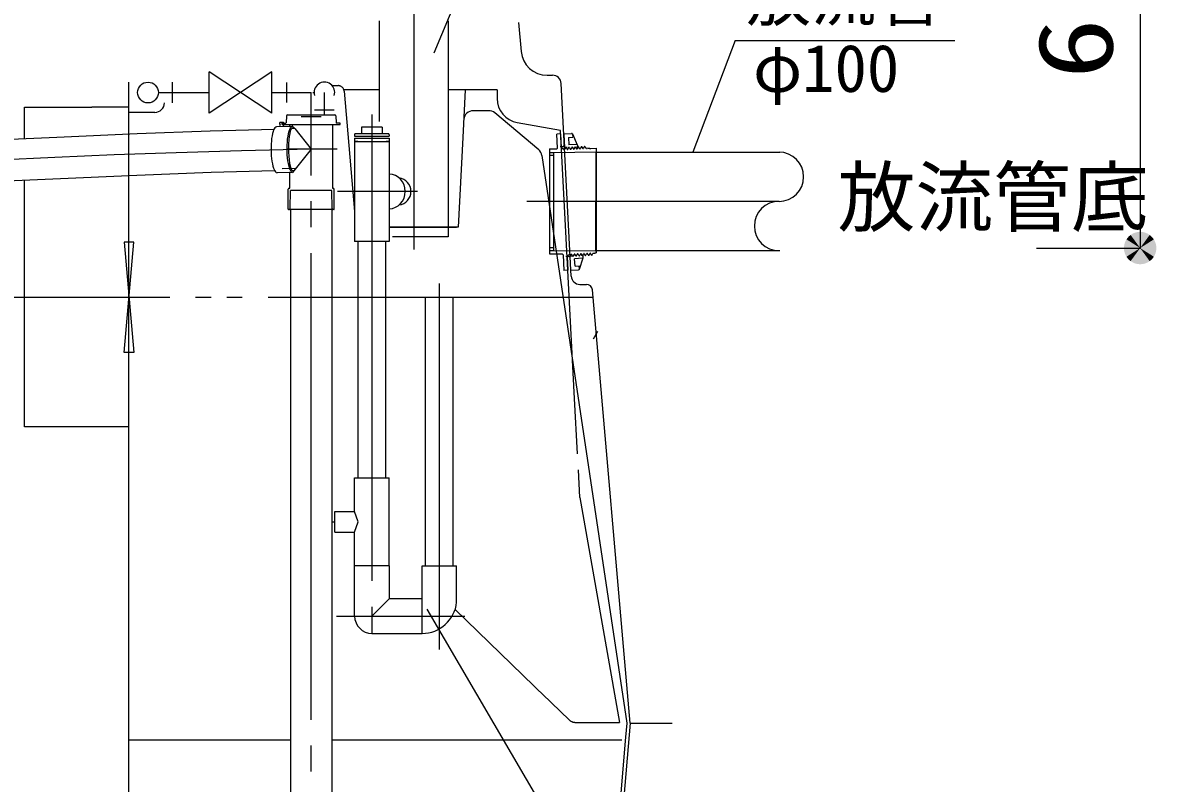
# Model space of a CAD drawing. Units: millimetres, scale not verified. Extents: x -8093 to 8093, y -5792 to 5792.
# Drawn here: x -5046 to -3734, y -2676 to -1796 of the extents above; entities that cross this region are included whole.
import ezdxf
from ezdxf.enums import TextEntityAlignment as Align

# ---------------------------------------------------------------- set-up
doc = ezdxf.new("R2010")
doc.units = ezdxf.units.MM
doc.header["$LTSCALE"] = 30
for name, pattern in [('LONG_CHAIN', [21, 18, -1, 1, -1]), ('LONG_DASHED2', [13, 12, -1]), ('LONG_DOUBLE_CHAIN', [21.8, 18, -1, 0.6, -0.6, 0.6, -1])]:
    doc.linetypes.add(name, pattern=pattern)
doc.layers.add('0-1_00クル-フ-0躯体', color=3, linetype='Continuous', lineweight=25)
doc.layers.add('0-4_00クル-フ-6寸法', color=132, linetype='Continuous', lineweight=25)
doc.styles.add('ＭＳ ゴシック', font='')
doc.styles.get('ＭＳ ゴシック').set_extended_font_data('MS Gothic')

msp = doc.modelspace()

# ---------------------------------------------------------------- linework, layer by layer
at = {"layer": '0-1_00クル-フ-0躯体', "color": 4}
for p, q in [((-4569.48, -1830.67), (-4386.53, -1384.51)), ((-4221.26, -1816.55), (-4270.21, -1945.78)), ((-4221.26, -1816.55), (-3967.34, -1816.55)), ((-4578.32, -2474.94), (-4276.93, -2989.72))]:
    msp.add_line(p, q, dxfattribs=at)
at = {"layer": '0-1_00クル-フ-0躯体', "linetype": 'LONG_CHAIN'}
for p, q in [((-4593.32, -1770.39), (-4593.32, -2058.5)), ((-4711.96, -3232.66), (-4711.96, -1902.68)), ((-4641.65, -1902.09), (-4641.65, -1928.78)), ((-4641.65, -1902.09), (-4641.65, -2521.46)), ((-4681.96, -1942.18), (-4739.33, -1942.18)), ((-4170.69, -2002.78), (-4462.6, -2002.78)), ((-4563.65, -2521.46), (-4563.65, -2097.73)), ((-4682.55, -2482.78), (-4534.13, -2482.78))]:
    msp.add_line(p, q, dxfattribs=at)
at = {"layer": '0-1_00クル-フ-0躯体'}
for p, q in [((-4633.32, -1793.78), (-4633.32, -1873.78)), ((-4553.32, -1793.78), (-4553.32, -1873.78)), ((-4471.92, -1795.91), (-4468.99, -1829.39)), ((-4829.94, -1900.77), (-4829.94, -1852.79)), ((-4757.48, -1852.79), (-4829.94, -1900.77)), ((-4757.48, -1900.77), (-4829.94, -1852.79)), ((-4757.48, -1900.77), (-4757.48, -1852.79)), ((-4439.1, -1856.78), (-4432.72, -1856.78)), ((-4922.71, -3298.78), (-4922.71, -1864.78)), ((-4872.73, -1864.79), (-4872.73, -1888.77)), ((-4872.73, -1865.13), (-4872.73, -1888.42)), ((-4739.95, -1888.27), (-4739.95, -1865.29)), ((-4633.32, -1873.78), (-4674.09, -1873.78)), ((-4673.82, -1875.17), (-4661.65, -2014.29)), ((-4496.64, -1873.78), (-4553.32, -1873.78)), ((-4553.32, -1873.78), (-4553.32, -2032.78)), ((-4533.68, -1873.78), (-4536.57, -1928.81)), ((-4496.64, -1873.78), (-4496.64, -1883.78)), ((-4411.04, -2089.3), (-4422.73, -1866.26)), ((-4888.72, -1876.78), (-4829.94, -1876.78)), ((-4793.71, -1876.78), (-4793.71, -1876.78)), ((-4793.71, -1876.78), (-4793.71, -1876.78)), ((-4757.48, -1876.78), (-4711.96, -1876.78)), ((-4711.96, -1902.68), (-4711.96, -1876.78)), ((-4709.87, -1876.78), (-4708.64, -1876.78)), ((-4696.65, -1902.68), (-4696.65, -1876.78)), ((-5043.56, -1893.78), (-4965.76, -1893.78)), ((-5043.56, -1930.35), (-5043.56, -1893.78)), ((-4922.71, -1893.78), (-4965.76, -1893.78)), ((-4892.72, -1899.78), (-4922.71, -1899.78)), ((-4708.14, -1896.89), (-4685.16, -1896.89)), ((-4506.63, -1897.78), (-4524.5, -1897.78)), ((-4448.72, -1943.01), (-4499.56, -1900.35)), ((-4745.47, -1912.18), (-4741.44, -1912.18)), ((-4745.47, -1913.68), (-4745.47, -1912.18)), ((-4745.47, -1913.68), (-4678.46, -1913.68)), ((-4740.52, -1903.63), (-4740.94, -1911.7)), ((-4739.52, -1902.68), (-4684.41, -1902.68)), ((-4733.91, -1913.68), (-4733.91, -1916.34)), ((-4700.47, -1904.76), (-4723.46, -1904.76)), ((-4687.46, -1913.68), (-4687.46, -1986.68)), ((-4683.41, -1903.63), (-4682.99, -1911.7)), ((-4678.46, -1912.18), (-4682.49, -1912.18)), ((-4678.46, -1913.68), (-4678.46, -1912.18)), ((-4473.5, -1911.35), (-4423.39, -1920.19)), ((-4733.91, -1915.97), (-4751.89, -1916.34)), ((-4748.59, -1915.77), (-4748.58, -1916.27)), ((-4743.09, -1915.66), (-4743.08, -1916.16)), ((-4730.95, -1918.34), (-4733.57, -1918.39)), ((-4661.65, -1925.56), (-4661.65, -1927.28)), ((-4661.65, -1927.28), (-4621.65, -1927.28)), ((-4622.79, -1924.42), (-4660.5, -1924.42)), ((-4653.65, -1916.99), (-4653.65, -1924.42)), ((-4629.65, -1916.99), (-4653.65, -1916.99)), ((-4629.65, -1916.99), (-4629.65, -1924.42)), ((-4621.65, -1925.56), (-4621.65, -1927.28)), ((-4423.12, -1924.71), (-4427.61, -1924.94)), ((-4422.29, -1940.66), (-4423.12, -1924.71)), ((-4419.6, -1925.03), (-4418.8, -1940.48)), ((-4419.12, -1924.5), (-4410.64, -1924.06)), ((-4409.76, -1924.49), (-4404.06, -1937.27)), ((-4409.59, -1924.87), (-4409.4, -1928.51)), ((-4661.65, -1929.78), (-4621.65, -1929.78)), ((-4661.65, -1929.78), (-4661.65, -1932.98)), ((-4661.65, -1932.98), (-4658.15, -1932.98)), ((-4661.65, -1933.28), (-4621.65, -1933.28)), ((-4661.65, -1933.28), (-4661.65, -2049.28)), ((-4658.15, -1933.28), (-4658.15, -1932.98)), ((-4625.15, -1932.98), (-4621.65, -1932.98)), ((-4625.15, -1933.28), (-4625.15, -1932.98)), ((-4621.65, -1929.78), (-4621.65, -1932.98)), ((-4621.65, -1933.28), (-4621.65, -2049.28)), ((-4536.57, -1928.81), (-4542.02, -2032.78)), ((-4423.91, -1939.28), (-4420.95, -1939.18)), ((-4419.86, -1942.86), (-4422.29, -1940.66)), ((-4415.6, -1940.31), (-4418.8, -1940.48)), ((-4417.73, -1940.72), (-4418.56, -1942.55)), ((-4416.84, -1940.67), (-4415.82, -1942.41)), ((-4414.1, -1940.53), (-4414.94, -1942.36)), ((-4414.4, -1928.76), (-4409.4, -1928.51)), ((-4414.4, -1928.76), (-4413.96, -1937.25)), ((-4404.97, -1936.79), (-4413.96, -1937.25)), ((-4413.22, -1940.49), (-4412.2, -1942.22)), ((-4410.48, -1940.35), (-4411.32, -1942.17)), ((-4409.6, -1940.3), (-4408.58, -1942.03)), ((-4406.86, -1940.16), (-4407.69, -1941.99)), ((-4405.97, -1940.11), (-4404.95, -1941.84)), ((-4403.82, -1939.73), (-4404.74, -1939.78)), ((-4403.23, -1939.97), (-4404.07, -1941.8)), ((-4403.92, -1937.73), (-4403.76, -1940.93)), ((-4402.35, -1939.93), (-4401.33, -1941.66)), ((-4399.61, -1939.78), (-4400.44, -1941.61)), ((-4398.72, -1939.74), (-4397.71, -1941.47)), ((-4395.99, -1939.6), (-4396.82, -1941.42)), ((-4395.1, -1939.55), (-4394.08, -1941.28)), ((-4444.91, -1949.81), (-4346.73, -2606.78)), ((-4436.06, -1942.09), (-4436.15, -2063.49)), ((-4436.07, -1949.29), (-4431.57, -1949.29)), ((-4436.06, -1942.09), (-4427.73, -1942.1)), ((-4436.06, -1946.01), (-4431.56, -1946.02)), ((-4431.56, -1946.02), (-4431.65, -2059.57)), ((-4431.56, -1946.02), (-4382.06, -1945.55)), ((-4390, -1941.34), (-4393.56, -1941.52)), ((-4391.81, -1941.43), (-4390, -1941.34)), ((-4390, -1941.34), (-4389.99, -1941.54)), ((-4389.99, -1941.54), (-4382.05, -1941.13)), ((-4389.99, -1941.54), (-4388.39, -1941.46)), ((-4382.76, -1945.56), (-4382.85, -2060.1)), ((-4382.06, -1941.13), (-4382.15, -2062.26)), ((-4382.06, -1945.78), (-4169.74, -1945.78)), ((-4732.05, -1967.25), (-4733.57, -1967.28)), ((-5043.56, -2263.78), (-5043.56, -1978.36)), ((-4733.68, -1969.28), (-4751.45, -1969.64)), ((-4736.46, -1986.68), (-4736.46, -1970.36)), ((-4738.61, -2011.88), (-4738.61, -1988.68)), ((-4737.46, -1987.68), (-4737.61, -1987.68)), ((-4686.31, -1987.68), (-4686.46, -1987.68)), ((-4685.31, -2011.88), (-4685.31, -1988.68)), ((-4685.61, -2012.18), (-4738.31, -2012.18)), ((-4735.96, -2012.18), (-4735.96, -3217.91)), ((-4687.96, -2012.18), (-4687.96, -3217.91)), ((-4542.02, -2032.78), (-4621.65, -2032.78)), ((-4621.65, -2032.78), (-4543.92, -2032.78)), ((-4928.4, -2177.78), (-4917.03, -2049.78)), ((-4621.65, -2049.28), (-4661.65, -2049.28)), ((-4657.65, -2322.78), (-4657.65, -2049.28)), ((-4625.65, -2322.78), (-4625.65, -2049.28)), ((-4436.15, -2056.29), (-4431.65, -2056.3)), ((-4436.15, -2059.57), (-4431.65, -2059.57)), ((-4436.15, -2063.49), (-4421.45, -2063.5)), ((-4431.65, -2059.57), (-4382.85, -2060.1)), ((-4421.45, -2063.5), (-4420.4, -2064.45)), ((-4420.4, -2064.45), (-4419.46, -2082.73)), ((-4417.26, -2066.28), (-4414.07, -2066.39)), ((-4413.59, -2064.11), (-4415.79, -2066.55)), ((-4415.78, -2066.7), (-4414.97, -2082.5)), ((-4413.59, -2064.11), (-4410.9, -2063.97)), ((-4409.1, -2066.2), (-4412.29, -2066.37)), ((-4411.5, -2081.82), (-4412.29, -2066.37)), ((-4412.16, -2066.09), (-4411.33, -2064.26)), ((-4409.44, -2065.92), (-4410.44, -2064.22)), ((-4408.56, -2065.88), (-4407.72, -2064.05)), ((-4398.16, -2068.61), (-4407.15, -2069.08)), ((-4406.71, -2077.57), (-4407.15, -2069.08)), ((-4405.82, -2065.73), (-4406.84, -2064)), ((-4404.93, -2065.69), (-4404.1, -2063.86)), ((-4402.2, -2065.55), (-4403.21, -2063.82)), ((-4401.66, -2081.34), (-4397.3, -2068.03)), ((-4401.31, -2065.5), (-4400.48, -2063.67)), ((-4398.57, -2065.36), (-4399.59, -2063.63)), ((-4397.32, -2065.56), (-4398.24, -2065.61)), ((-4397.69, -2065.31), (-4396.85, -2063.49)), ((-4397.21, -2067.56), (-4397.38, -2064.37)), ((-4394.95, -2065.17), (-4395.97, -2063.44)), ((-4394.06, -2065.13), (-4393.23, -2063.3)), ((-4391.32, -2064.99), (-4392.34, -2063.25)), ((-4390.44, -2064.94), (-4389.6, -2063.11)), ((-4387.7, -2064.8), (-4388.72, -2063.07)), ((-4386.81, -2064.75), (-4385.98, -2062.93)), ((-4385.55, -2062.63), (-4383.74, -2062.54)), ((-4383.75, -2062.34), (-4382.15, -2062.26)), ((-4383.74, -2062.54), (-4383.75, -2062.34)), ((-4382.15, -2060.8), (-4382.85, -2060.1)), ((-4382.15, -2059.78), (-4169.74, -2059.78)), ((-4414.97, -2082.5), (-4419.46, -2082.73)), ((-4410.97, -2082.29), (-4402.48, -2081.85)), ((-4406.71, -2077.57), (-4401.72, -2077.31)), ((-4401.53, -2080.95), (-4401.72, -2077.31)), ((-4401.06, -2098.78), (-4393.57, -2098.78)), ((-4342.71, -2606.78), (-4386.6, -2105.17)), ((-4579.65, -2113.78), (-4547.65, -2113.78)), ((-4579.65, -2424.78), (-4579.65, -2113.78)), ((-4547.65, -2424.78), (-4547.65, -2113.78)), ((-4385.12, -2161.81), (-4380.15, -2152.89)), ((-4917.03, -2177.78), (-4928.4, -2177.78)), ((-4922.71, -2263.78), (-5043.56, -2263.78)), ((-4661.65, -2322.78), (-4621.65, -2322.78)), ((-4661.65, -2361.78), (-4661.65, -2322.78)), ((-4621.65, -2424.78), (-4621.65, -2322.78)), ((-4687.96, -2373.78), (-4684.65, -2373.78)), ((-4684.65, -2361.78), (-4661.65, -2361.78)), ((-4684.65, -2385.78), (-4684.65, -2361.78)), ((-4684.65, -2385.78), (-4661.65, -2385.78)), ((-4621.65, -2424.78), (-4661.65, -2424.78)), ((-4621.65, -2424.78), (-4661.65, -2424.78)), ((-4661.65, -2482.78), (-4661.65, -2424.78)), ((-4621.65, -2424.78), (-4621.65, -2462.78)), ((-4583.65, -2424.78), (-4543.65, -2424.78)), ((-4583.65, -2502.78), (-4583.65, -2424.78)), ((-4543.65, -2466.78), (-4543.65, -2424.78)), ((-4641.65, -2482.78), (-4621.65, -2462.78)), ((-4641.65, -2502.78), (-4583.65, -2502.78)), ((-4342.71, -2606.78), (-4390.24, -3150.03)), ((-4346.73, -2606.78), (-4348.15, -2623.08)), ((-4342.71, -2606.78), (-4294.18, -2606.78)), ((-4348.15, -2623.08), (-4395.11, -3159.84)), ((-4922.71, -2625.99), (-4735.96, -2625.99)), ((-4687.96, -2625.99), (-4352.42, -2625.99))]:
    msp.add_line(p, q, dxfattribs=at)
at = {"layer": '0-1_00クル-フ-0躯体', "linetype": 'LONG_DASHED2'}
for p, q in [((-4687.71, -1868.78), (-4680.8, -1868.78)), ((-4633.32, -1873.78), (-4633.32, -1910.16)), ((-4736.46, -1913.68), (-4736.46, -1915.04)), ((-4417.6, -2030.78), (-4423.37, -1920.54)), ((-4729.9, -1964.61), (-4745.51, -1964.98)), ((-4736.1, -2011.19), (-4735.86, -1990.18)), ((-4589.11, -1991.28), (-4681.65, -1991.28)), ((-4553.32, -2032.78), (-4553.32, -2043.78)), ((-4407.12, -2230.78), (-4417.6, -2030.78)), ((-4553.32, -2043.78), (-4617.99, -2043.78)), ((-4403.76, -2294.78), (-4407.12, -2230.78)), ((-4401.11, -2345.32), (-4402.78, -2313.46)), ((-4401.11, -2345.32), (-4386.04, -2430.78)), ((-4386.04, -2430.78), (-4355.19, -2605.78)), ((-4440.69, -2576.42), (-4545.39, -2474.98)), ((-4444.16, -2573.05), (-4413.29, -2602.96)), ((-4406.33, -2605.78), (-4355.19, -2605.78))]:
    msp.add_line(p, q, dxfattribs=at)
at = {"layer": '0-1_00クル-フ-0躯体', "linetype": 'LONG_DOUBLE_CHAIN'}
msp.add_line((-6069.59, -2113.78), (-4385.85, -2113.78), dxfattribs=at)
at = {"layer": '0-1_00クル-フ-0躯体'}
for points in [[(-4935.56, -1893.78), (-4937.56, -1893.78), (-4939.45, -1893.78)], [(-4747.68, -1911.25), (-4748.66, -1912.27), (-4748.64, -1913.27)], [(-4747.68, -1911.25), (-4744.18, -1911.18), (-4743.16, -1912.16)], [(-5498.17, -1951.48), (-5404.86, -1947.35), (-5306.32, -1942.69), (-5205.21, -1937.77), (-5104.22, -1932.87), (-5006.01, -1928.28), (-4913.26, -1924.26), (-4828.66, -1921.09), (-4754.88, -1919.05)], [(-4730.95, -1918.34), (-4711.96, -1942.18), (-4733.68, -1969.28)], [(-4427.73, -1942.1), (-4426.78, -1941.05), (-4427.61, -1924.94)], [(-5621.71, -2004.71), (-5486.94, -1998.84), (-5357.2, -1992.86), (-5233.75, -1987.01), (-5117.82, -1981.48), (-5010.67, -1976.51), (-4913.53, -1972.3), (-4827.65, -1969.08), (-4754.28, -1967.05)], [(-4917.03, -2049.78), (-4928.4, -2049.78), (-4917.03, -2177.78)], [(-4661.65, -2424.78), (-4661.65, -2385.78), (-4657.65, -2373.78), (-4661.65, -2361.78)], [(-4583.65, -2502.78), (-4583.65, -2462.78), (-4621.65, -2462.78)]]:
    msp.add_lwpolyline(points, dxfattribs=at)
at = {"layer": '0-1_00クル-フ-0躯体', "linetype": 'LONG_CHAIN'}
msp.add_lwpolyline([(-4711.96, -1942.18), (-4792.39, -1944.09), (-4868.06, -1946.39), (-4939.79, -1949), (-5008.4, -1951.87), (-5074.7, -1954.93), (-5139.51, -1958.11), (-5203.64, -1961.34), (-5267.91, -1964.56), (-5333.1, -1967.71), (-5399.84, -1970.83), (-5468.73, -1973.95), (-5540.34, -1977.11), (-5615.29, -1980.35), (-5694.15, -1983.71), (-5777.54, -1987.24), (-5866.02, -1990.96)], dxfattribs=at)
at = {"layer": '0-1_00クル-フ-0躯体', "linetype": 'LONG_DASHED2'}
msp.add_lwpolyline([(-4687.82, -2011.19), (-4688.06, -1990.18), (-4735.86, -1990.18)], dxfattribs=at)
at = {"layer": '0-1_00クル-フ-0躯体'}
msp.add_circle((-4900.72, -1876.78), 11.99, dxfattribs=at)
for centre, radius, start, end in [((-4439.1, -1826.78), 30, 185, 270), ((-4432.72, -1866.78), 10, 3, 90), ((-4696.65, -1876.78), 11.99, 343.40184, 196.59816), ((-4468.64, -1883.78), 28.19, 180, 260), ((-4892.72, -1888.78), 11, 270, 0), ((-4524.5, -1908.78), 11, 90, 174.784), ((-4506.63, -1908.78), 11, 50, 90), ((-4748.62, -1914.52), 1.25, 271.17, 91.17), ((-4743.12, -1914.41), 1.25, 162.85414, 271.17), ((-4741.44, -1911.68), 0.5, 270, 357), ((-4739.52, -1903.68), 1, 90, 177), ((-4684.41, -1903.68), 1, 3, 90), ((-4682.49, -1911.68), 0.5, 183, 270), ((-4524.5, -1908.78), 11, 174.784, 177), ((-4737.46, -1915.04), 1, 271.17, 0), ((-4660.5, -1925.56), 1.14, 90, 180), ((-4622.79, -1925.56), 1.14, 0, 90), ((-4419.1, -1925), 0.5, 92.9578, 182.9578), ((-4410.59, -1925.09), 1.02, 12.39462, 92.41135), ((-4421.02, -1937.18), 2, 272, 3), ((-4417.27, -1940.93), 0.5, 30.4578, 155.4578), ((-4413.65, -1940.74), 0.5, 30.4578, 155.4578), ((-4410.03, -1940.55), 0.5, 30.4578, 155.4578), ((-4406.4, -1940.37), 0.5, 30.4578, 155.4578), ((-4404.92, -1937.79), 1, 2.9578, 92.9578), ((-4402.78, -1940.18), 0.5, 30.4578, 155.4578), ((-4399.15, -1939.99), 0.5, 30.4578, 155.4578), ((-4395.53, -1939.8), 0.5, 30.4578, 155.4578), ((-4455.79, -1951.44), 11, 8.5, 50), ((-4419.02, -1942.34), 0.5, 210.4578, 335.4578), ((-4415.39, -1942.15), 0.5, 210.4578, 335.4578), ((-4411.77, -1941.97), 0.5, 210.4578, 335.4578), ((-4408.15, -1941.78), 0.5, 210.4578, 335.4578), ((-4404.52, -1941.59), 0.5, 210.4578, 335.4578), ((-4400.9, -1941.4), 0.5, 210.4578, 335.4578), ((-4397.27, -1941.22), 0.5, 210.4578, 335.4578), ((-4393.65, -1941.03), 0.5, 210.4578, 280.62797), ((-4170.68, -1974.28), 28.5, 270, 90), ((-4737.46, -1970.36), 1, 0, 91.17), ((-4737.61, -1988.68), 1, 90, 180), ((-4737.46, -1986.68), 1, 270, 0), ((-4686.46, -1986.68), 1, 180, 270), ((-4686.31, -1988.68), 1, 0, 90), ((-4170.68, -2031.28), 28.5, 90, 270), ((-4738.31, -2011.88), 0.3, 180, 270), ((-4685.61, -2011.88), 0.3, 270, 0), ((-4414.14, -2068.39), 2, 3, 88), ((-4412.62, -2065.88), 0.5, 272.9578, 335.4578), ((-4410.88, -2064.47), 0.5, 30.4578, 155.4578), ((-4409.01, -2065.67), 0.5, 210.4578, 335.4578), ((-4407.27, -2064.26), 0.5, 30.4578, 155.4578), ((-4405.39, -2065.48), 0.5, 210.4578, 335.4578), ((-4403.64, -2064.07), 0.5, 30.4578, 155.4578), ((-4401.76, -2065.29), 0.5, 210.4578, 335.4578), ((-4400.02, -2063.88), 0.5, 30.4578, 155.4578), ((-4398.14, -2065.11), 0.5, 210.4578, 335.4578), ((-4398.21, -2067.61), 1, 272.9578, 2.9578), ((-4396.4, -2063.7), 0.5, 30.4578, 155.4578), ((-4394.52, -2064.92), 0.5, 210.4578, 335.4578), ((-4392.77, -2063.51), 0.5, 30.4578, 155.4578), ((-4390.89, -2064.73), 0.5, 210.4578, 335.4578), ((-4389.15, -2063.32), 0.5, 30.4578, 155.4578), ((-4387.27, -2064.54), 0.5, 210.4578, 335.4578), ((-4385.53, -2063.13), 0.5, 92.9578, 155.4578), ((-4411, -2081.79), 0.5, 182.9578, 272.9578), ((-4402.54, -2080.83), 1.02, 273.50425, 353.52098), ((-4401.06, -2088.78), 10, 183, 270), ((-4393.57, -2105.78), 7, 5, 90), ((-4583.65, -2462.56), 40.22, 270, 353.97442), ((-4641.65, -2482.78), 20, 180, 270)]:
    msp.add_arc(centre, radius, start, end, dxfattribs=at)
at = {"layer": '0-1_00クル-フ-0躯体', "linetype": 'LONG_DASHED2'}
for centre, radius, start, end in [((-4680.8, -1875.78), 7, 8.213, 90), ((-4680.8, -1875.78), 7, 5, 8.213), ((-4737.1, -2011.18), 1, 270, 359.349), ((-4686.82, -2011.18), 1, 180.651, 270), ((-4406.33, -2595.78), 10, 225.907, 270)]:
    msp.add_arc(centre, radius, start, end, dxfattribs=at)
at = {"layer": '0-1_00クル-フ-0躯体'}
for centre, major_axis, ratio, start_param, end_param in [((-4733.55, -1942.84), (-0.35, 26.5), 0.25, 5.9496904, 9.3528245), ((-4751.77, -1943.04), (-0.35, 26.5), 0.25, 6.2831853, 9.424778), ((-4733.55, -1942.84), (-0.32, 24.5), 0.188776, 6.2177626, 9.3296118), ((-4621.81, -1991.28), (0, 19.99), 0.94, 3.150273, 6.2745049), ((-4611.55, -1991.28), (0, 15.66), 0.96, 3.2425602, 6.1822177)]:
    msp.add_ellipse(centre, major_axis=major_axis, ratio=ratio, start_param=start_param, end_param=end_param, dxfattribs=at)
at = {"layer": '0-4_00クル-フ-6寸法', "color": 4}
for p in [(-3752.87, -1456.78), (-3872.87, -2056.78)]:
    msp.add_line(p, (-3752.87, -2056.78), dxfattribs=at)
at = {"layer": '0-4_00クル-フ-6寸法'}
for points in [[(-3752.87, -2056.78), (-3768.7, -2046.73), (-3767.32, -2044.83)], [(-3752.87, -2056.78), (-3767.32, -2044.83), (-3765.71, -2043.11)], [(-3752.87, -2056.78), (-3765.71, -2043.11), (-3763.89, -2041.61)], [(-3752.87, -2056.78), (-3763.89, -2041.61), (-3761.91, -2040.35)], [(-3752.87, -2056.78), (-3761.91, -2040.35), (-3759.78, -2039.35)], [(-3752.87, -2056.78), (-3759.78, -2039.35), (-3757.54, -2038.62)], [(-3752.87, -2056.78), (-3757.54, -2038.62), (-3755.22, -2038.18)], [(-3752.87, -2056.78), (-3755.22, -2038.18), (-3752.87, -2038.03)], [(-3752.87, -2056.78), (-3752.87, -2038.03), (-3750.52, -2038.18)], [(-3752.87, -2056.78), (-3750.52, -2038.18), (-3748.21, -2038.62)], [(-3752.87, -2056.78), (-3748.21, -2038.62), (-3745.97, -2039.35)], [(-3752.87, -2056.78), (-3745.97, -2039.35), (-3743.84, -2040.35)], [(-3752.87, -2056.78), (-3743.84, -2040.35), (-3741.85, -2041.61)], [(-3752.87, -2056.78), (-3741.85, -2041.61), (-3740.04, -2043.11)], [(-3752.87, -2056.78), (-3740.04, -2043.11), (-3738.43, -2044.83)], [(-3752.87, -2056.78), (-3738.43, -2044.83), (-3737.04, -2046.73)], [(-3752.87, -2056.78), (-3771.59, -2055.6), (-3771.29, -2053.27)], [(-3752.87, -2056.78), (-3771.59, -2057.96), (-3771.59, -2055.6)], [(-3752.87, -2056.78), (-3771.29, -2060.29), (-3771.59, -2057.96)], [(-3752.87, -2056.78), (-3771.29, -2053.27), (-3770.71, -2050.98)], [(-3752.87, -2056.78), (-3770.71, -2062.57), (-3771.29, -2060.29)], [(-3752.87, -2056.78), (-3770.71, -2050.98), (-3769.84, -2048.8)], [(-3752.87, -2056.78), (-3769.84, -2064.76), (-3770.71, -2062.57)], [(-3752.87, -2056.78), (-3769.84, -2048.8), (-3768.7, -2046.73)], [(-3752.87, -2056.78), (-3768.7, -2066.83), (-3769.84, -2064.76)], [(-3752.87, -2056.78), (-3767.32, -2068.73), (-3768.7, -2066.83)], [(-3752.87, -2056.78), (-3765.71, -2070.45), (-3767.32, -2068.73)], [(-3752.87, -2056.78), (-3763.89, -2071.95), (-3765.71, -2070.45)], [(-3752.87, -2056.78), (-3761.91, -2073.21), (-3763.89, -2071.95)], [(-3752.87, -2056.78), (-3759.78, -2074.21), (-3761.91, -2073.21)], [(-3752.87, -2056.78), (-3757.54, -2074.94), (-3759.78, -2074.21)], [(-3752.87, -2056.78), (-3755.22, -2075.38), (-3757.54, -2074.94)], [(-3752.87, -2056.78), (-3752.87, -2075.53), (-3755.22, -2075.38)], [(-3752.87, -2056.78), (-3737.04, -2046.73), (-3735.91, -2048.8)], [(-3752.87, -2056.78), (-3735.91, -2048.8), (-3735.04, -2050.98)], [(-3752.87, -2056.78), (-3735.04, -2050.98), (-3734.46, -2053.27)], [(-3752.87, -2056.78), (-3734.46, -2053.27), (-3734.16, -2055.6)], [(-3752.87, -2056.78), (-3734.16, -2055.6), (-3734.16, -2057.96)], [(-3752.87, -2056.78), (-3750.52, -2075.38), (-3752.87, -2075.53)], [(-3752.87, -2056.78), (-3748.21, -2074.94), (-3750.52, -2075.38)], [(-3752.87, -2056.78), (-3745.97, -2074.21), (-3748.21, -2074.94)], [(-3752.87, -2056.78), (-3743.84, -2073.21), (-3745.97, -2074.21)], [(-3752.87, -2056.78), (-3741.85, -2071.95), (-3743.84, -2073.21)], [(-3752.87, -2056.78), (-3740.04, -2070.45), (-3741.85, -2071.95)], [(-3752.87, -2056.78), (-3738.43, -2068.73), (-3740.04, -2070.45)], [(-3752.87, -2056.78), (-3737.04, -2066.83), (-3738.43, -2068.73)], [(-3752.87, -2056.78), (-3735.91, -2064.76), (-3737.04, -2066.83)], [(-3752.87, -2056.78), (-3735.04, -2062.57), (-3735.91, -2064.76)], [(-3752.87, -2056.78), (-3734.46, -2060.29), (-3735.04, -2062.57)], [(-3752.87, -2056.78), (-3734.16, -2057.96), (-3734.46, -2060.29)]]:
    msp.add_solid(points, dxfattribs=at)

# ---------------------------------------------------------------- texts
at = {"layer": '0-1_00クル-フ-0躯体', "color": 4, "style": 'ＭＳ ゴシック'}
for s, p in [('放流管', (-4208.5, -1810.13)), ('φ100', (-4200.69, -1892.61))]:
    msp.add_text(s, height=54.99, dxfattribs=at).set_placement(p, align=Align.BOTTOM_LEFT)
at = {"layer": '0-4_00クル-フ-6寸法', "color": 3, "style": 'ＭＳ ゴシック', "width": 1.2}
msp.add_text('600', height=86.66, rotation=90, dxfattribs=at).set_placement((-3758.72, -1861.35), align=Align.BOTTOM_LEFT)
at = {"layer": '0-4_00クル-フ-6寸法', "color": 4, "style": 'ＭＳ ゴシック'}
msp.add_text('放流管底', height=65.98, dxfattribs=at).set_placement((-4102.85, -2050.55), align=Align.BOTTOM_LEFT)

doc.saveas('drawing.dxf')
